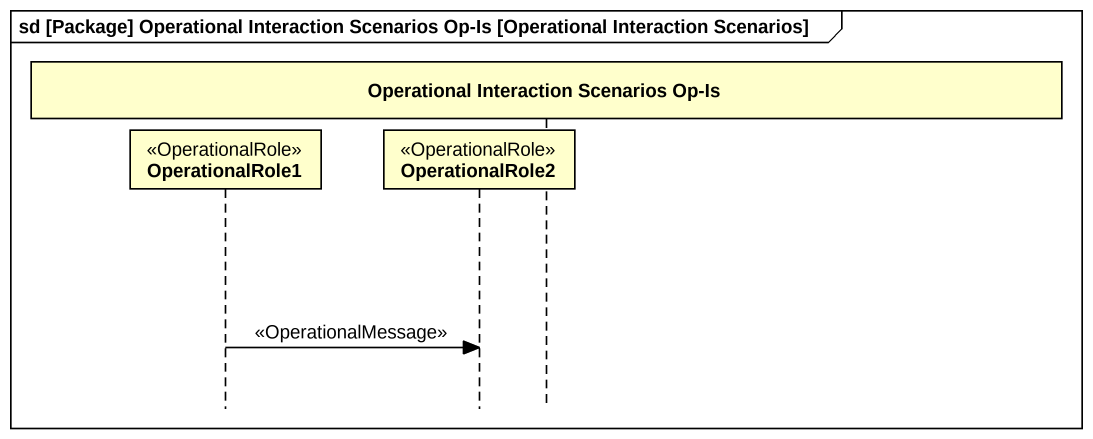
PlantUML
@startuml
mainframe sd [Package] Operational Interaction Scenarios Op-Is [Operational Interaction Scenarios]
hide footbox
participant OperationalRole1 <<OperationalRole>>
participant OperationalRole2 <<OperationalRole>>
participant "Operational Interaction Scenarios Op-Is" as Operational_Interaction

OperationalRole1 -> OperationalRole2 : <<OperationalMessage>>
@enduml
